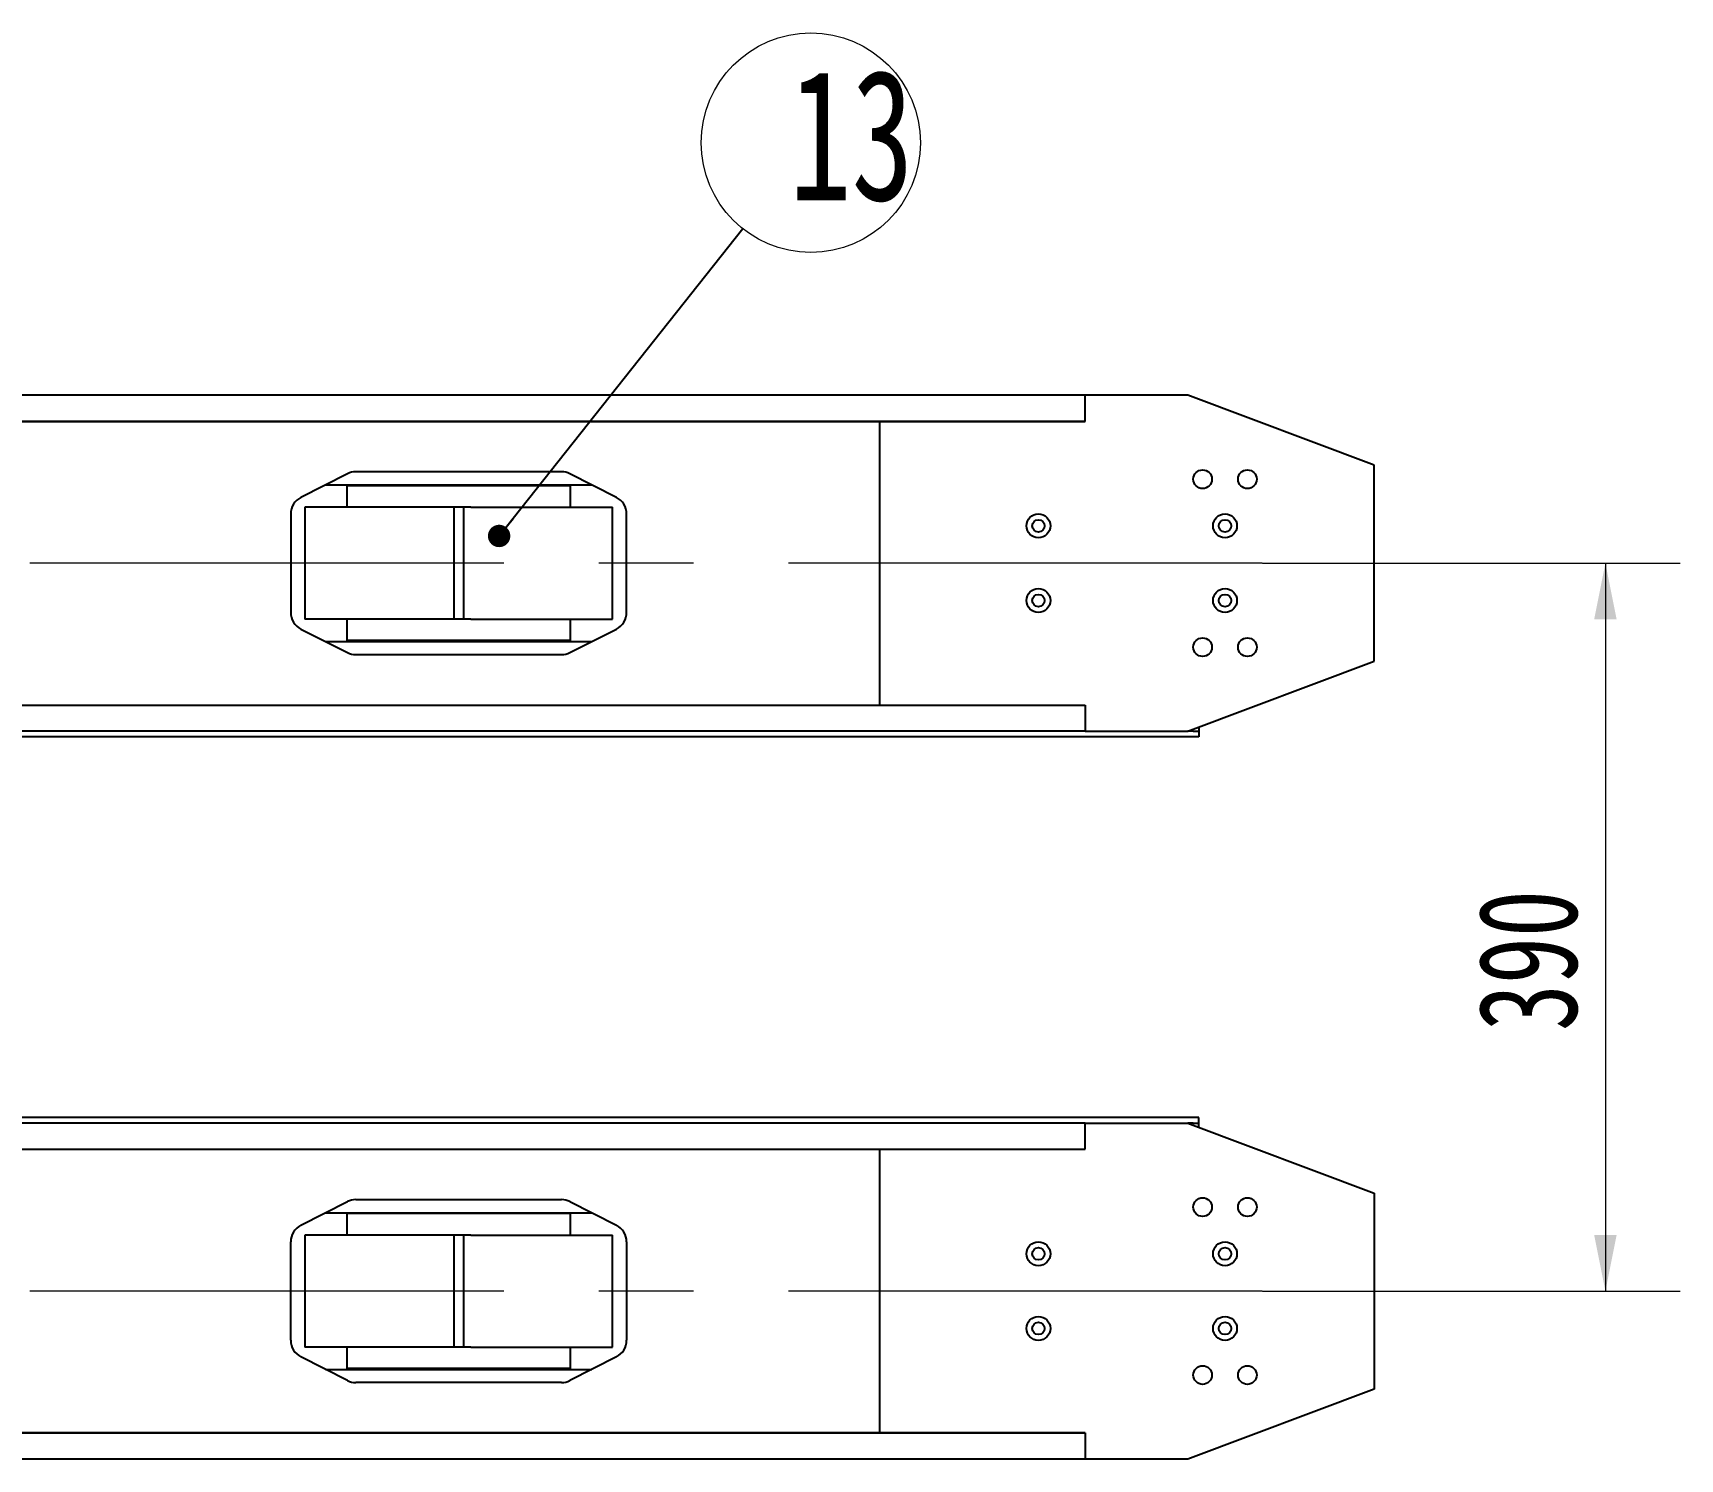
# Model space of a CAD drawing. Header units: millimetres. Extents: x -151 to 542, y -128 to 292.
# Drawn here: x 96.68 to 140.82, y 82.8 to 121.01 of the extents above; entities that cross this region are included whole.
import ezdxf

# ---------------------------------------------------------------- set-up
doc = ezdxf.new("R2010")
doc.units = ezdxf.units.MM
doc.linetypes.add('CENTERX2', pattern=[20.32, 12.7, -2.54, 2.54, -2.54])
doc.styles.add('SLDTEXTSTYLE3', font='TXT', dxfattribs={"width": 0.7})
doc.dimstyles.new('SLDDIMSTYLE1', dxfattribs={"dimtxt": 2.857707, "dimasz": 1.5, "dimexe": 0, "dimexo": 0.0625, "dimgap": 0.714427, "dimtad": 1, "dimlfac": 20, "dimrnd": 1e-09, "dimzin": 12, "dimdsep": 46, "dimtxsty": 'SLDTEXTSTYLE3', "dimsah": 1, "dimcen": 0.09, "dimadec": 0, "dimazin": 3, "dimtfac": 1, "dimtofl": 0, "dimtmove": 0, "dimatfit": 3, "dimfxl": 1, "dimfrac": 2, "dimtolj": 1, "dimtzin": 12, "dimarcsym": 0})
doc.dimstyles.new('SLDDIMSTYLE2', dxfattribs={"dimtxt": 0.18, "dimasz": 0.6, "dimexe": 0, "dimexo": 0.0625, "dimgap": 0, "dimtad": 0, "dimtih": 1, "dimtoh": 1, "dimdec": 0, "dimrnd": 1e-09, "dimzin": 0, "dimdsep": 46, "dimtxsty": 'Standard', "dimblk1": 'DOT', "dimblk2": 'DOT', "dimsah": 1, "dimcen": 0.09, "dimadec": 0, "dimazin": 0, "dimtfac": 0.6, "dimtdec": 0, "dimtofl": 0, "dimtmove": 0, "dimatfit": 3, "dimldrblk": 'DOT', "dimfxl": 1, "dimfrac": 2, "dimtolj": 1, "dimtzin": 0, "dimarcsym": 0})

# ---------------------------------------------------------------- blocks, each defined once
blk = doc.blocks.new('_D_3')
at = {"color": 7, "linetype": 'Continuous', "lineweight": 18}
for p, q in [((129.625, 106.805), (140.817, 106.805)), ((138.817, 106.805), (138.817, 87.305)), ((129.625, 87.305), (140.817, 87.305))]:
    blk.add_line(p, q, dxfattribs=at)
for points in [[(138.817, 106.805), (138.517, 105.305), (139.117, 105.305)], [(138.817, 87.305), (139.117, 88.805), (138.517, 88.805)]]:
    blk.add_solid(points, dxfattribs=at)
at = {"color": 7, "linetype": 'Continuous', "lineweight": 18, "insert": (135.407, 94.269), "char_height": 2.6458, "attachment_point": 1, "rotation": 90, "style": 'SLDTEXTSTYLE3'}
blk.add_mtext('390', dxfattribs=at)
blk = doc.blocks.new('SW_NOTE_14')
at = {"color": 0, "linetype": 'Continuous', "lineweight": 0}
blk.add_circle((1.826, 2.303), 2.939, dxfattribs=at)
at = {"color": 0, "linetype": 'Continuous', "lineweight": 0, "insert": (2.915, 4.261), "char_height": 3.5, "attachment_point": 2, "style": 'SLDTEXTSTYLE3'}
blk.add_mtext('13', dxfattribs=at)
blk = doc.blocks.new('_DOT')
at = {"color": 0, "linetype": 'ByBlock', "lineweight": -2}
blk.add_line((-0.5, 0), (-1, 0), dxfattribs=at)
at = {"color": 0, "linetype": 'ByBlock', "const_width": 0.5}
blk.add_lwpolyline([(-0.25, 0, 1), (0.25, 0, 1)], format="xyb", close=True, dxfattribs=at)

msp = doc.modelspace()

# ---------------------------------------------------------------- linework, layer by layer
at = {"color": 7, "linetype": 'Continuous', "lineweight": 25}
for p, q in [((124.87476, 111.30484), (76.39887, 111.30484)), ((124.87476, 110.60484), (124.87476, 111.30484)), ((127.62476, 111.30484), (124.87476, 111.30484)), ((132.62476, 109.42984), (127.62476, 111.30484)), ((119.37476, 110.60484), (76.39887, 110.60484)), ((76.39887, 110.60484), (124.87476, 110.60484)), ((119.37476, 103.00484), (119.37476, 110.60484)), ((124.87476, 110.60484), (119.37476, 110.60484)), ((105.11056, 109.20068), (103.86591, 108.56878)), ((110.8476, 109.25484), (105.33691, 109.25484)), ((112.3186, 108.56878), (111.07395, 109.20068)), ((132.62476, 104.17984), (132.62476, 109.42984)), ((104.52786, 108.90484), (111.65665, 108.90484)), ((105.09226, 108.87984), (105.09226, 108.30484)), ((105.96726, 108.87984), (105.09226, 108.87984)), ((110.21726, 108.87984), (105.96726, 108.87984)), ((107.59226, 108.90484), (107.59226, 108.87984)), ((108.59226, 108.87984), (108.59226, 108.90484)), ((111.09226, 108.87984), (110.21726, 108.87984)), ((111.09226, 108.30484), (111.09226, 108.87984)), ((103.96726, 108.30484), (103.96726, 105.30484)), ((107.76569, 108.30484), (103.96726, 108.30484)), ((108.41882, 108.30484), (107.76569, 108.30484)), ((107.96726, 105.30484), (107.96726, 108.30484)), ((108.21726, 108.30484), (108.21726, 105.30484)), ((108.41882, 108.30484), (112.21726, 108.30484)), ((112.21726, 105.30484), (112.21726, 108.30484)), ((103.59226, 108.12294), (103.59226, 105.48675)), ((112.59226, 105.48675), (112.59226, 108.12294)), ((103.86591, 105.04091), (105.11056, 104.40901)), ((107.76569, 105.30484), (103.96726, 105.30484)), ((105.09226, 105.30484), (105.09226, 104.72984)), ((108.41882, 105.30484), (107.76569, 105.30484)), ((108.41882, 105.30484), (112.21726, 105.30484)), ((111.07395, 104.40901), (112.3186, 105.04091)), ((111.09226, 104.72984), (111.09226, 105.30484)), ((104.52786, 104.70484), (111.65665, 104.70484)), ((105.96726, 104.72984), (105.09226, 104.72984)), ((110.21726, 104.72984), (105.96726, 104.72984)), ((107.59226, 104.72984), (107.59226, 104.70484)), ((108.59226, 104.70484), (108.59226, 104.72984)), ((111.09226, 104.72984), (110.21726, 104.72984)), ((105.33691, 104.35484), (110.8476, 104.35484)), ((127.62476, 102.30484), (132.62476, 104.17984)), ((75.12476, 103.00484), (119.37476, 103.00484)), ((75.12476, 103.00484), (124.87476, 103.00484)), ((119.37476, 103.00484), (124.87476, 103.00484)), ((124.87476, 103.00484), (124.87476, 102.30484)), ((127.92476, 102.40484), (127.92476, 102.41734)), ((127.92476, 102.40484), (127.92476, 102.30484)), ((124.87476, 102.30484), (75.12476, 102.30484)), ((127.77476, 102.15484), (76.22476, 102.15484)), ((124.87476, 102.30484), (127.62476, 102.30484)), ((127.77476, 102.30484), (127.62476, 102.30484)), ((127.77476, 102.30484), (127.92476, 102.30484)), ((127.92476, 102.15484), (127.77476, 102.15484)), ((127.92476, 102.30484), (127.92476, 102.15484)), ((124.87476, 91.80484), (75.12476, 91.80484)), ((127.77476, 91.95484), (76.22476, 91.95484)), ((124.87476, 91.10484), (124.87476, 91.80484)), ((124.87476, 91.80484), (127.62476, 91.80484)), ((127.77476, 91.80484), (127.62476, 91.80484)), ((127.62476, 91.80484), (132.62476, 89.92984)), ((127.92476, 91.95484), (127.77476, 91.95484)), ((127.77476, 91.80484), (127.92476, 91.80484)), ((127.92476, 91.80484), (127.92476, 91.95484)), ((127.92476, 91.70484), (127.92476, 91.80484)), ((127.92476, 91.70484), (127.92476, 91.69234)), ((75.12476, 91.10484), (124.87476, 91.10484)), ((75.12476, 91.10484), (119.37476, 91.10484)), ((119.37476, 91.10484), (124.87476, 91.10484)), ((119.37476, 83.50484), (119.37476, 91.10484)), ((103.86591, 89.06878), (105.11056, 89.70068)), ((105.33691, 89.75484), (110.8476, 89.75484)), ((111.07395, 89.70068), (112.3186, 89.06878)), ((132.62476, 89.92984), (132.62476, 84.67984)), ((104.52786, 89.40484), (111.65665, 89.40484)), ((105.09226, 89.37984), (105.09226, 88.80484)), ((105.96726, 89.37984), (105.09226, 89.37984)), ((110.21726, 89.37984), (105.96726, 89.37984)), ((107.59226, 89.40484), (107.59226, 89.37984)), ((108.59226, 89.37984), (108.59226, 89.40484)), ((111.09226, 89.37984), (110.21726, 89.37984)), ((111.09226, 88.80484), (111.09226, 89.37984)), ((103.96726, 88.80484), (103.96726, 85.80484)), ((107.76569, 88.80484), (103.96726, 88.80484)), ((108.41882, 88.80484), (107.76569, 88.80484)), ((107.96726, 85.80484), (107.96726, 88.80484)), ((108.21726, 88.80484), (108.21726, 85.80484)), ((108.41882, 88.80484), (112.21726, 88.80484)), ((112.21726, 85.80484), (112.21726, 88.80484)), ((103.59226, 85.98675), (103.59226, 88.62294)), ((112.59226, 88.62294), (112.59226, 85.98675)), ((107.76569, 85.80484), (103.96726, 85.80484)), ((105.09226, 85.80484), (105.09226, 85.22984)), ((108.41882, 85.80484), (107.76569, 85.80484)), ((108.41882, 85.80484), (112.21726, 85.80484)), ((111.09226, 85.22984), (111.09226, 85.80484)), ((105.11056, 84.90901), (103.86591, 85.54091)), ((104.52786, 85.20484), (111.65665, 85.20484)), ((105.96726, 85.22984), (105.09226, 85.22984)), ((110.21726, 85.22984), (105.96726, 85.22984)), ((107.59226, 85.22984), (107.59226, 85.20484)), ((108.59226, 85.20484), (108.59226, 85.22984)), ((111.09226, 85.22984), (110.21726, 85.22984)), ((112.3186, 85.54091), (111.07395, 84.90901)), ((110.8476, 84.85484), (105.33691, 84.85484)), ((132.62476, 84.67984), (127.62476, 82.80484)), ((76.89768, 83.50484), (124.87476, 83.50484)), ((119.37476, 83.50484), (76.89768, 83.50484)), ((124.87476, 83.50484), (119.37476, 83.50484)), ((124.87476, 83.50484), (124.87476, 82.80484)), ((124.87476, 82.80484), (76.89768, 82.80484)), ((127.62476, 82.80484), (124.87476, 82.80484))]:
    msp.add_line(p, q, dxfattribs=at)
at = {"color": 7, "linetype": 'CENTERX2', "lineweight": 18}
for p, q in [((129.62476, 106.80484), (70.87476, 106.80484)), ((129.62476, 87.30484), (70.87476, 87.30484))]:
    msp.add_line(p, q, dxfattribs=at)
at = {"color": 7, "linetype": 'Continuous', "lineweight": 25}
for centre, radius in [((128.02476, 109.05484), 0.25), ((129.22476, 109.05484), 0.25), ((123.62476, 107.80484), 0.32), ((128.62476, 107.80484), 0.32), ((123.62476, 107.80484), 0.165), ((128.62476, 107.80484), 0.165), ((123.62476, 105.80484), 0.32), ((123.62476, 105.80484), 0.165), ((128.62476, 105.80484), 0.32), ((128.62476, 105.80484), 0.165), ((128.02476, 104.55484), 0.25), ((129.22476, 104.55484), 0.25), ((128.02476, 89.55484), 0.25), ((129.22476, 89.55484), 0.25), ((123.62476, 88.30484), 0.32), ((123.62476, 88.30484), 0.165), ((128.62476, 88.30484), 0.32), ((128.62476, 88.30484), 0.165), ((123.62476, 86.30484), 0.32), ((128.62476, 86.30484), 0.32), ((123.62476, 86.30484), 0.165), ((128.62476, 86.30484), 0.165), ((128.02476, 85.05484), 0.25), ((129.22476, 85.05484), 0.25)]:
    msp.add_circle(centre, radius, dxfattribs=at)
for centre, start, end in [((105.33691, 108.75484), 90, 116.916555), ((110.8476, 108.75484), 63.083445, 90), ((104.09226, 108.12294), 116.916555, 180), ((112.09226, 108.12294), 0, 63.083445), ((104.09226, 105.48675), 180, 243.083445), ((112.09226, 105.48675), 296.916555, 0), ((105.33691, 104.85484), 243.083445, 270), ((110.8476, 104.85484), 270, 296.916555), ((105.33691, 89.25484), 90, 116.916555), ((110.8476, 89.25484), 63.083445, 90), ((104.09226, 88.62294), 116.916555, 180), ((112.09226, 88.62294), 0, 63.083445), ((104.09226, 85.98675), 180, 243.083445), ((112.09226, 85.98675), 296.916555, 0), ((105.33691, 85.35484), 243.083445, 270), ((110.8476, 85.35484), 270, 296.916555)]:
    msp.add_arc(centre, 0.5, start, end, dxfattribs=at)

# ---------------------------------------------------------------- block references
at = {"color": 7, "linetype": 'Continuous', "lineweight": 0}
msp.add_blockref('SW_NOTE_14', (115.70137, 115.76718), dxfattribs=at)

# ---------------------------------------------------------------- dimensions: what is measured, and where the dimension line sits
at = {"color": 7, "linetype": 'Continuous', "lineweight": 18}
dim = msp.add_linear_dim(base=(138.81726, 87.30484), p1=(129.62476, 106.80484), p2=(129.62476, 87.30484), angle=90, dimstyle='SLDDIMSTYLE1', dxfattribs=at)
dim.commit()
dim.dimension.update_dxf_attribs({"geometry": '_D_3', "text_midpoint": (138.81726, 97.05484), "dimtype": 160})

# ---------------------------------------------------------------- leaders
at = {"color": 7, "linetype": 'Continuous', "lineweight": 0}
msp.add_leader([(109.17544, 107.53393), (115.70137, 115.76718)], dimstyle='SLDDIMSTYLE2', dxfattribs=at)

doc.saveas('drawing.dxf')
